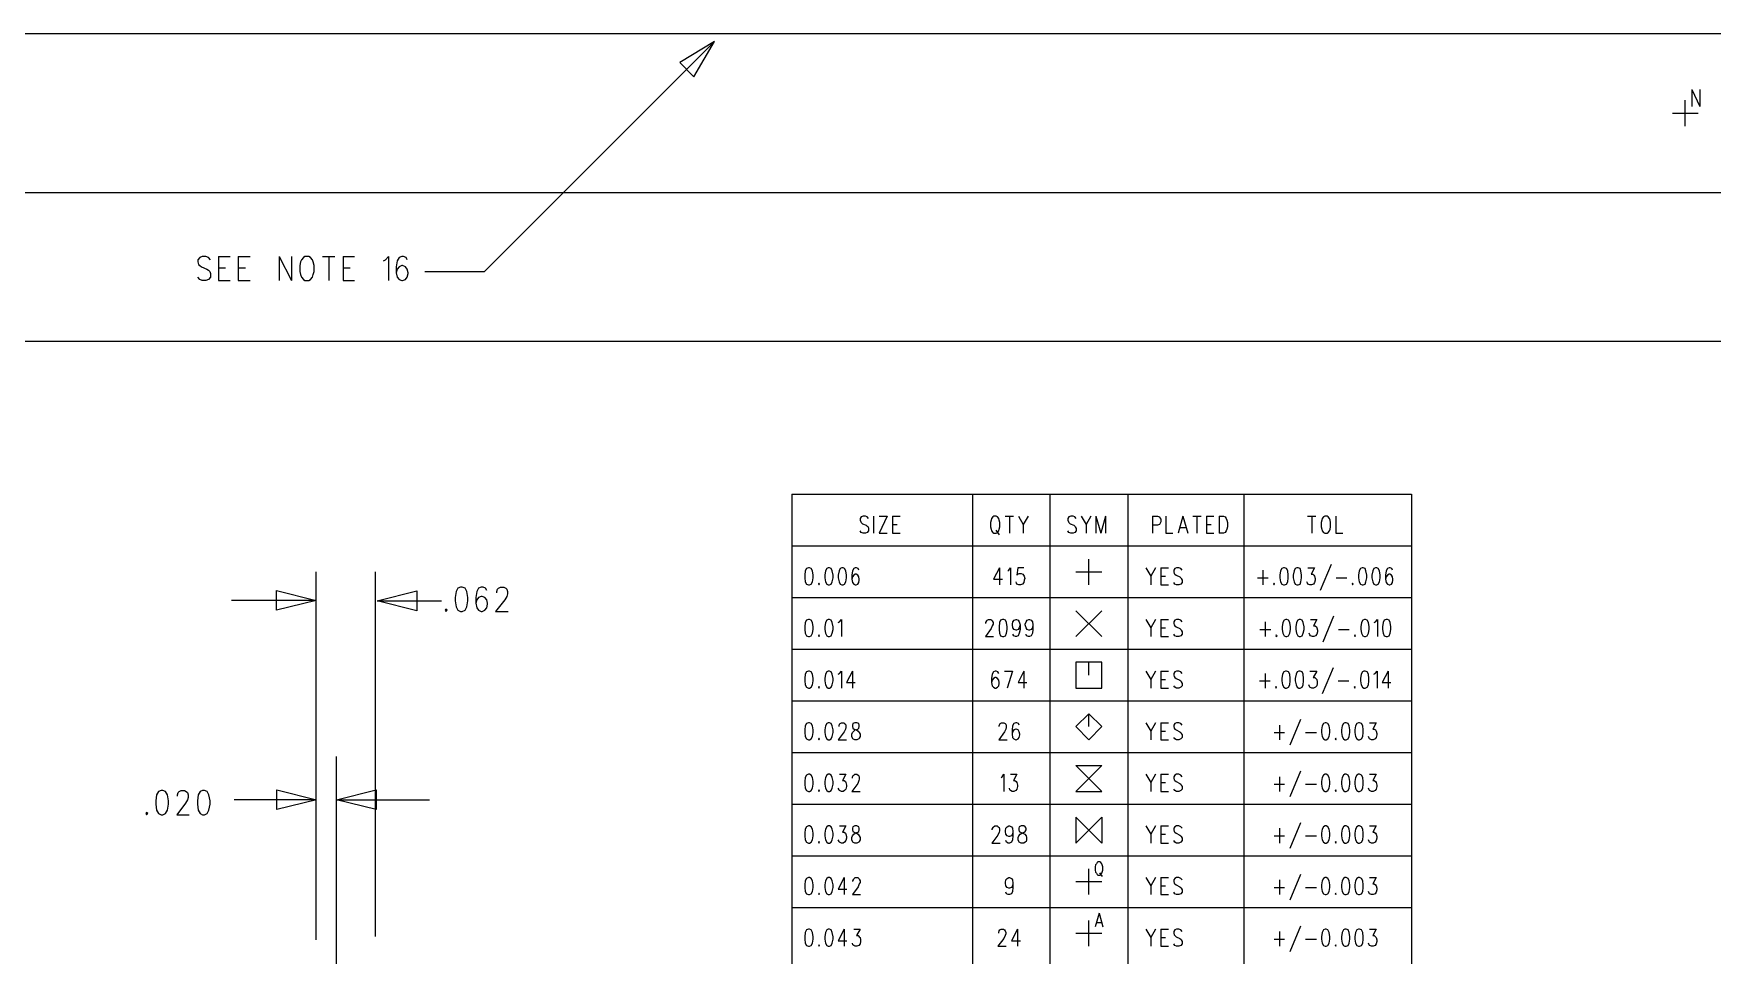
# Model space of a CAD drawing. Extents: x 11.9 to 28.1, y 10.8 to 21.2.
# Drawn here: x 19.087 to 23.315, y 12.72 to 15.041 of the extents above; entities that cross this region are included whole.
import ezdxf

# ---------------------------------------------------------------- set-up
doc = ezdxf.new("R2010")
doc.units = 0
doc.header["$MEASUREMENT"] = 0
doc.layers.add('LAYNR1', color=2, linetype='Continuous')

msp = doc.modelspace()

# ---------------------------------------------------------------- linework, layer by layer
at = {"layer": 'LAYNR1', "color": 7}
for points in [[(13.097, 15.041), (23.448, 15.041)], [(20.802, 15.021), (20.222, 14.441)], [(20.802, 15.021), (20.715, 14.968)], [(20.75, 14.932), (20.802, 15.021)], [(20.715, 14.968), (20.75, 14.932)], [(23.264, 14.9), (23.264, 14.857)], [(23.264, 14.9), (23.284, 14.857)], [(23.284, 14.9), (23.284, 14.857)], [(23.215, 14.841), (23.28, 14.841)], [(23.247, 14.808), (23.247, 14.873)], [(13.097, 14.641), (23.448, 14.641)], [(19.533, 14.471), (19.528, 14.477), (19.521, 14.48), (19.512, 14.48), (19.506, 14.477), (19.501, 14.471), (19.501, 14.466)], [(19.501, 14.466), (19.503, 14.46), (19.506, 14.457), (19.51, 14.454), (19.524, 14.448), (19.528, 14.445), (19.531, 14.442)], [(19.553, 14.48), (19.553, 14.419)], [(19.553, 14.48), (19.583, 14.48)], [(19.603, 14.48), (19.603, 14.419)], [(19.603, 14.48), (19.633, 14.48)], [(19.706, 14.48), (19.706, 14.419)], [(19.706, 14.48), (19.737, 14.419)], [(19.737, 14.48), (19.737, 14.419)], [(19.76, 14.466), (19.758, 14.457), (19.758, 14.442)], [(19.771, 14.48), (19.767, 14.477), (19.762, 14.471), (19.76, 14.466)], [(19.792, 14.466), (19.79, 14.471), (19.785, 14.477), (19.781, 14.48), (19.771, 14.48)], [(19.794, 14.442), (19.794, 14.457), (19.792, 14.466)], [(19.815, 14.48), (19.846, 14.48)], [(19.831, 14.48), (19.831, 14.419)], [(19.867, 14.48), (19.867, 14.419)], [(19.867, 14.48), (19.896, 14.48)], [(19.969, 14.469), (19.974, 14.471), (19.981, 14.48), (19.981, 14.419)], [(20.028, 14.471), (20.026, 14.477), (20.019, 14.48), (20.015, 14.48), (20.008, 14.477), (20.003, 14.469), (20.001, 14.454), (20.001, 14.439), (20.003, 14.428), (20.008, 14.422), (20.015, 14.419)], [(19.512, 14.419), (19.506, 14.422), (19.501, 14.428)], [(19.521, 14.419), (19.512, 14.419)], [(19.531, 14.442), (19.533, 14.437), (19.533, 14.428), (19.528, 14.422), (19.521, 14.419)], [(19.553, 14.451), (19.571, 14.451)], [(19.553, 14.419), (19.583, 14.419)], [(19.603, 14.451), (19.621, 14.451)], [(19.603, 14.419), (19.633, 14.419)], [(19.758, 14.442), (19.76, 14.434), (19.762, 14.428), (19.767, 14.422), (19.771, 14.419)], [(19.771, 14.419), (19.781, 14.419)], [(19.781, 14.419), (19.785, 14.422), (19.79, 14.428), (19.792, 14.434), (19.794, 14.442)], [(19.867, 14.451), (19.885, 14.451)], [(19.867, 14.419), (19.896, 14.419)], [(20.017, 14.419), (20.024, 14.422), (20.028, 14.428), (20.031, 14.437), (20.031, 14.439), (20.028, 14.448), (20.024, 14.454), (20.017, 14.457), (20.015, 14.457), (20.008, 14.454), (20.003, 14.448), (20.001, 14.439)], [(20.015, 14.419), (20.017, 14.419)], [(20.222, 14.441), (20.073, 14.441)], [(23.448, 14.266), (18.463, 14.266)], [(20.997, 13.881), (22.558, 13.881)], [(20.997, 13.881), (20.997, 10.891)], [(21.452, 13.881), (21.452, 10.891)], [(21.647, 13.881), (21.647, 10.891)], [(21.843, 13.881), (21.843, 10.891)], [(22.135, 13.881), (22.135, 10.891)], [(22.558, 13.881), (22.558, 10.891)], [(21.19, 13.82), (21.187, 13.824), (21.183, 13.826), (21.177, 13.826), (21.172, 13.824), (21.169, 13.82), (21.169, 13.816)], [(21.203, 13.826), (21.203, 13.783)], [(21.237, 13.826), (21.217, 13.783)], [(21.217, 13.826), (21.237, 13.826)], [(21.251, 13.826), (21.251, 13.783)], [(21.251, 13.826), (21.27, 13.826)], [(21.506, 13.826), (21.503, 13.824), (21.5, 13.82), (21.499, 13.816)], [(21.519, 13.816), (21.518, 13.82), (21.515, 13.824), (21.512, 13.826), (21.506, 13.826)], [(21.534, 13.826), (21.555, 13.826)], [(21.545, 13.826), (21.545, 13.783)], [(21.568, 13.826), (21.58, 13.805), (21.58, 13.783)], [(21.592, 13.826), (21.58, 13.805)], [(21.713, 13.82), (21.71, 13.824), (21.706, 13.826), (21.7, 13.826), (21.695, 13.824), (21.692, 13.82), (21.692, 13.816)], [(21.726, 13.826), (21.738, 13.805), (21.738, 13.783)], [(21.75, 13.826), (21.738, 13.805)], [(21.763, 13.826), (21.763, 13.783)], [(21.763, 13.826), (21.775, 13.783)], [(21.787, 13.826), (21.775, 13.783)], [(21.787, 13.826), (21.787, 13.783)], [(21.905, 13.826), (21.905, 13.783)], [(21.905, 13.826), (21.918, 13.826), (21.923, 13.824), (21.924, 13.822), (21.926, 13.818), (21.926, 13.812), (21.924, 13.807), (21.923, 13.805), (21.918, 13.803), (21.905, 13.803)], [(21.939, 13.826), (21.939, 13.783)], [(21.982, 13.826), (21.97, 13.783)], [(21.982, 13.826), (21.994, 13.783)], [(22.007, 13.826), (22.028, 13.826)], [(22.017, 13.826), (22.017, 13.783)], [(22.041, 13.826), (22.041, 13.783)], [(22.041, 13.826), (22.06, 13.826)], [(22.073, 13.826), (22.073, 13.783)], [(22.073, 13.826), (22.084, 13.826), (22.088, 13.824), (22.091, 13.82), (22.093, 13.816)], [(22.296, 13.826), (22.317, 13.826)], [(22.307, 13.826), (22.307, 13.783)], [(22.339, 13.826), (22.336, 13.824), (22.333, 13.82), (22.332, 13.816)], [(22.353, 13.816), (22.351, 13.82), (22.348, 13.824), (22.345, 13.826), (22.339, 13.826)], [(22.367, 13.826), (22.367, 13.783)], [(21.169, 13.816), (21.171, 13.812), (21.172, 13.81), (21.175, 13.807), (21.184, 13.803), (21.187, 13.801), (21.189, 13.799)], [(21.177, 13.783), (21.172, 13.785), (21.169, 13.789)], [(21.189, 13.799), (21.19, 13.795), (21.19, 13.789), (21.187, 13.785), (21.183, 13.783)], [(21.251, 13.805), (21.262, 13.805)], [(21.499, 13.816), (21.497, 13.81), (21.497, 13.799)], [(21.497, 13.799), (21.499, 13.793), (21.5, 13.789), (21.503, 13.785), (21.506, 13.783)], [(21.511, 13.791), (21.519, 13.779)], [(21.512, 13.783), (21.515, 13.785), (21.518, 13.789), (21.519, 13.793), (21.521, 13.799)], [(21.521, 13.799), (21.521, 13.81), (21.519, 13.816)], [(21.692, 13.816), (21.694, 13.812), (21.695, 13.81), (21.698, 13.807), (21.707, 13.803), (21.71, 13.801), (21.711, 13.799)], [(21.7, 13.783), (21.695, 13.785), (21.692, 13.789)], [(21.711, 13.799), (21.713, 13.795), (21.713, 13.789), (21.71, 13.785), (21.706, 13.783)], [(21.974, 13.797), (21.989, 13.797)], [(22.041, 13.805), (22.053, 13.805)], [(22.094, 13.799), (22.093, 13.793), (22.091, 13.789), (22.088, 13.785), (22.084, 13.783)], [(22.093, 13.816), (22.094, 13.81), (22.094, 13.799)], [(22.332, 13.816), (22.33, 13.81), (22.33, 13.799)], [(22.33, 13.799), (22.332, 13.793), (22.333, 13.789), (22.336, 13.785), (22.339, 13.783)], [(22.345, 13.783), (22.348, 13.785), (22.351, 13.789), (22.353, 13.793), (22.354, 13.799)], [(22.354, 13.799), (22.354, 13.81), (22.353, 13.816)], [(20.997, 13.751), (22.558, 13.751)], [(21.183, 13.783), (21.177, 13.783)], [(21.217, 13.783), (21.237, 13.783)], [(21.251, 13.783), (21.27, 13.783)], [(21.506, 13.783), (21.512, 13.783)], [(21.706, 13.783), (21.7, 13.783)], [(21.939, 13.783), (21.957, 13.783)], [(22.041, 13.783), (22.06, 13.783)], [(22.084, 13.783), (22.073, 13.783)], [(22.339, 13.783), (22.345, 13.783)], [(22.367, 13.783), (22.385, 13.783)], [(21.745, 13.653), (21.745, 13.718)], [(22.355, 13.704), (22.328, 13.639)], [(19.799, 12.759), (19.799, 13.686)], [(19.949, 12.768), (19.949, 13.686)], [(21.039, 13.696), (21.034, 13.694), (21.031, 13.688), (21.03, 13.677), (21.03, 13.671), (21.031, 13.661), (21.034, 13.655), (21.039, 13.653)], [(21.042, 13.653), (21.046, 13.655), (21.049, 13.661), (21.051, 13.671), (21.051, 13.677), (21.049, 13.688), (21.046, 13.694), (21.042, 13.696), (21.039, 13.696)], [(21.065, 13.657), (21.064, 13.655), (21.065, 13.653)], [(21.065, 13.653), (21.067, 13.655), (21.065, 13.657)], [(21.089, 13.696), (21.085, 13.694), (21.082, 13.688), (21.08, 13.677), (21.08, 13.671), (21.082, 13.661), (21.085, 13.655), (21.089, 13.653)], [(21.092, 13.653), (21.096, 13.655), (21.099, 13.661), (21.101, 13.671), (21.101, 13.677), (21.099, 13.688), (21.096, 13.694), (21.092, 13.696), (21.089, 13.696)], [(21.123, 13.696), (21.119, 13.694), (21.116, 13.688), (21.114, 13.677), (21.114, 13.671), (21.116, 13.661), (21.119, 13.655), (21.123, 13.653)], [(21.126, 13.653), (21.13, 13.655), (21.133, 13.661), (21.135, 13.671), (21.135, 13.677), (21.133, 13.688), (21.13, 13.694), (21.126, 13.696), (21.123, 13.696)], [(21.166, 13.69), (21.164, 13.694), (21.16, 13.696), (21.157, 13.696), (21.153, 13.694), (21.15, 13.688), (21.148, 13.677), (21.148, 13.667), (21.15, 13.659), (21.153, 13.655), (21.157, 13.653)], [(21.159, 13.653), (21.163, 13.655), (21.166, 13.659), (21.167, 13.665), (21.167, 13.667), (21.166, 13.673), (21.163, 13.677), (21.159, 13.68), (21.157, 13.68), (21.153, 13.677), (21.15, 13.673), (21.148, 13.667)], [(21.52, 13.696), (21.505, 13.667), (21.528, 13.667)], [(21.52, 13.696), (21.52, 13.653)], [(21.541, 13.688), (21.544, 13.69), (21.548, 13.696), (21.548, 13.653)], [(21.569, 13.653), (21.564, 13.655), (21.563, 13.657), (21.562, 13.661)], [(21.581, 13.696), (21.566, 13.696), (21.564, 13.677), (21.566, 13.68), (21.57, 13.682), (21.575, 13.682), (21.579, 13.68), (21.582, 13.675), (21.584, 13.669)], [(21.584, 13.669), (21.582, 13.665), (21.581, 13.659), (21.578, 13.655), (21.573, 13.653)], [(21.712, 13.686), (21.778, 13.686)], [(21.889, 13.696), (21.901, 13.675), (21.901, 13.653)], [(21.913, 13.696), (21.901, 13.675)], [(21.926, 13.696), (21.926, 13.653)], [(21.926, 13.696), (21.946, 13.696)], [(21.926, 13.675), (21.938, 13.675)], [(21.962, 13.694), (21.959, 13.69), (21.959, 13.686)], [(21.959, 13.686), (21.96, 13.682), (21.962, 13.68)], [(21.962, 13.655), (21.959, 13.659)], [(21.98, 13.69), (21.977, 13.694), (21.972, 13.696), (21.966, 13.696), (21.962, 13.694)], [(21.962, 13.68), (21.965, 13.677), (21.974, 13.673), (21.977, 13.671), (21.978, 13.669)], [(21.978, 13.669), (21.98, 13.665), (21.98, 13.659), (21.977, 13.655), (21.972, 13.653)], [(22.17, 13.671), (22.197, 13.671)], [(22.183, 13.69), (22.183, 13.653)], [(22.212, 13.657), (22.21, 13.655), (22.212, 13.653)], [(22.212, 13.653), (22.213, 13.655), (22.212, 13.657)], [(22.235, 13.696), (22.231, 13.694), (22.228, 13.688), (22.226, 13.677), (22.226, 13.671), (22.228, 13.661), (22.231, 13.655), (22.235, 13.653)], [(22.238, 13.696), (22.235, 13.696)], [(22.238, 13.653), (22.243, 13.655), (22.246, 13.661), (22.247, 13.671), (22.247, 13.677), (22.246, 13.688), (22.243, 13.694), (22.238, 13.696)], [(22.269, 13.696), (22.265, 13.694), (22.262, 13.688), (22.26, 13.677), (22.26, 13.671), (22.262, 13.661), (22.265, 13.655), (22.269, 13.653)], [(22.272, 13.653), (22.277, 13.655), (22.279, 13.661), (22.281, 13.671), (22.281, 13.677), (22.279, 13.688), (22.277, 13.694), (22.272, 13.696), (22.269, 13.696)], [(22.302, 13.653), (22.297, 13.655), (22.296, 13.657), (22.294, 13.661)], [(22.297, 13.696), (22.313, 13.696), (22.305, 13.68), (22.309, 13.68), (22.312, 13.677), (22.313, 13.675), (22.315, 13.669)], [(22.315, 13.669), (22.315, 13.665), (22.313, 13.659), (22.311, 13.655), (22.306, 13.653)], [(22.368, 13.671), (22.395, 13.671)], [(22.409, 13.657), (22.408, 13.655), (22.409, 13.653)], [(22.409, 13.653), (22.411, 13.655), (22.409, 13.657)], [(22.433, 13.696), (22.429, 13.694), (22.426, 13.688), (22.424, 13.677), (22.424, 13.671), (22.426, 13.661), (22.429, 13.655), (22.433, 13.653)], [(22.436, 13.653), (22.441, 13.655), (22.443, 13.661), (22.445, 13.671), (22.445, 13.677), (22.443, 13.688), (22.441, 13.694), (22.436, 13.696), (22.433, 13.696)], [(22.467, 13.696), (22.463, 13.694), (22.46, 13.688), (22.458, 13.677), (22.458, 13.671), (22.46, 13.661), (22.463, 13.655), (22.467, 13.653)], [(22.47, 13.653), (22.474, 13.655), (22.477, 13.661), (22.479, 13.671), (22.479, 13.677), (22.477, 13.688), (22.474, 13.694), (22.47, 13.696), (22.467, 13.696)], [(22.51, 13.69), (22.508, 13.694), (22.504, 13.696), (22.501, 13.696), (22.497, 13.694), (22.494, 13.688), (22.492, 13.677), (22.492, 13.667), (22.494, 13.659), (22.497, 13.655), (22.501, 13.653)], [(22.503, 13.653), (22.507, 13.655), (22.51, 13.659), (22.511, 13.665), (22.511, 13.667), (22.51, 13.673), (22.507, 13.677), (22.503, 13.68), (22.501, 13.68), (22.497, 13.677), (22.494, 13.673), (22.492, 13.667)], [(19.699, 13.589), (19.699, 13.639)], [(19.699, 13.639), (19.799, 13.614)], [(19.953, 13.613), (20.053, 13.638)], [(20.053, 13.638), (20.053, 13.588)], [(20.163, 13.647), (20.156, 13.645), (20.152, 13.636), (20.149, 13.621), (20.149, 13.613), (20.152, 13.598), (20.156, 13.589), (20.163, 13.586)], [(20.167, 13.586), (20.174, 13.589), (20.179, 13.598), (20.181, 13.613), (20.181, 13.621), (20.179, 13.636), (20.174, 13.645), (20.167, 13.647), (20.163, 13.647)], [(20.229, 13.639), (20.226, 13.645), (20.22, 13.647), (20.215, 13.647), (20.208, 13.645), (20.204, 13.636), (20.201, 13.621), (20.201, 13.607), (20.204, 13.595), (20.208, 13.589), (20.215, 13.586)], [(20.217, 13.586), (20.224, 13.589), (20.229, 13.595), (20.231, 13.604), (20.231, 13.607), (20.229, 13.615), (20.224, 13.621), (20.217, 13.624), (20.215, 13.624), (20.208, 13.621), (20.204, 13.615), (20.201, 13.607)], [(20.254, 13.633), (20.254, 13.636), (20.256, 13.642), (20.258, 13.645), (20.263, 13.647), (20.272, 13.647), (20.277, 13.645), (20.279, 13.642), (20.281, 13.636), (20.281, 13.63), (20.279, 13.624), (20.274, 13.615), (20.251, 13.586)], [(20.997, 13.621), (22.558, 13.621)], [(21.039, 13.653), (21.042, 13.653)], [(21.089, 13.653), (21.092, 13.653)], [(21.123, 13.653), (21.126, 13.653)], [(21.157, 13.653), (21.159, 13.653)], [(21.573, 13.653), (21.569, 13.653)], [(21.926, 13.653), (21.946, 13.653)], [(21.966, 13.653), (21.962, 13.655)], [(21.972, 13.653), (21.966, 13.653)], [(22.235, 13.653), (22.238, 13.653)], [(22.269, 13.653), (22.272, 13.653)], [(22.306, 13.653), (22.302, 13.653)], [(22.433, 13.653), (22.436, 13.653)], [(22.467, 13.653), (22.47, 13.653)], [(22.501, 13.653), (22.503, 13.653)], [(19.799, 13.614), (19.586, 13.614)], [(19.799, 13.614), (19.699, 13.589)], [(20.053, 13.588), (19.953, 13.613)], [(19.953, 13.613), (20.115, 13.613)], [(20.126, 13.592), (20.124, 13.589), (20.126, 13.586)], [(20.126, 13.586), (20.129, 13.589), (20.126, 13.592)], [(20.163, 13.586), (20.167, 13.586)], [(20.215, 13.586), (20.217, 13.586)], [(20.251, 13.586), (20.283, 13.586)], [(21.712, 13.523), (21.778, 13.588)], [(21.712, 13.588), (21.778, 13.523)], [(22.361, 13.574), (22.334, 13.509)], [(21.039, 13.566), (21.034, 13.564), (21.031, 13.558), (21.03, 13.547), (21.03, 13.541), (21.031, 13.531), (21.034, 13.525), (21.039, 13.523)], [(21.042, 13.523), (21.046, 13.525), (21.049, 13.531), (21.051, 13.541), (21.051, 13.547), (21.049, 13.558), (21.046, 13.564), (21.042, 13.566), (21.039, 13.566)], [(21.089, 13.566), (21.085, 13.564), (21.082, 13.558), (21.08, 13.547), (21.08, 13.541), (21.082, 13.531), (21.085, 13.525), (21.089, 13.523)], [(21.092, 13.523), (21.096, 13.525), (21.099, 13.531), (21.101, 13.541), (21.101, 13.547), (21.099, 13.558), (21.096, 13.564), (21.092, 13.566), (21.089, 13.566)], [(21.114, 13.558), (21.117, 13.56), (21.122, 13.566), (21.122, 13.523)], [(21.486, 13.556), (21.486, 13.558), (21.488, 13.562), (21.489, 13.564), (21.492, 13.566), (21.498, 13.566), (21.501, 13.564), (21.502, 13.562), (21.504, 13.558), (21.504, 13.554), (21.502, 13.55), (21.499, 13.543), (21.485, 13.523)], [(21.523, 13.564), (21.52, 13.558), (21.519, 13.547), (21.519, 13.541), (21.52, 13.531), (21.523, 13.525)], [(21.528, 13.566), (21.523, 13.564)], [(21.539, 13.547), (21.538, 13.558), (21.535, 13.564), (21.531, 13.566), (21.528, 13.566)], [(21.531, 13.523), (21.535, 13.525), (21.538, 13.531), (21.539, 13.541)], [(21.539, 13.541), (21.539, 13.547)], [(21.562, 13.539), (21.557, 13.541), (21.554, 13.545), (21.553, 13.552), (21.553, 13.554), (21.554, 13.56), (21.557, 13.564), (21.562, 13.566), (21.563, 13.566), (21.567, 13.564), (21.57, 13.56), (21.572, 13.552)], [(21.563, 13.539), (21.562, 13.539)], [(21.572, 13.552), (21.57, 13.545), (21.567, 13.541), (21.563, 13.539)], [(21.572, 13.541), (21.57, 13.531), (21.567, 13.525), (21.563, 13.523)], [(21.572, 13.552), (21.572, 13.541)], [(21.594, 13.539), (21.59, 13.541), (21.587, 13.545), (21.585, 13.552), (21.585, 13.554), (21.587, 13.56), (21.59, 13.564), (21.594, 13.566), (21.596, 13.566), (21.6, 13.564), (21.603, 13.56), (21.604, 13.552)], [(21.596, 13.539), (21.594, 13.539)], [(21.604, 13.552), (21.603, 13.545), (21.6, 13.541), (21.596, 13.539)], [(21.604, 13.541), (21.603, 13.531), (21.6, 13.525), (21.596, 13.523)], [(21.604, 13.552), (21.604, 13.541)], [(21.889, 13.566), (21.901, 13.545), (21.901, 13.523)], [(21.913, 13.566), (21.901, 13.545)], [(21.926, 13.566), (21.926, 13.523)], [(21.926, 13.566), (21.946, 13.566)], [(21.926, 13.545), (21.938, 13.545)], [(21.962, 13.564), (21.959, 13.56), (21.959, 13.556)], [(21.959, 13.556), (21.96, 13.552), (21.962, 13.55)], [(21.98, 13.56), (21.977, 13.564), (21.972, 13.566), (21.966, 13.566), (21.962, 13.564)], [(21.962, 13.55), (21.965, 13.547), (21.974, 13.543), (21.977, 13.541), (21.978, 13.539)], [(21.978, 13.539), (21.98, 13.535), (21.98, 13.529), (21.977, 13.525), (21.972, 13.523)], [(22.176, 13.541), (22.203, 13.541)], [(22.189, 13.56), (22.189, 13.523)], [(22.241, 13.566), (22.237, 13.564), (22.234, 13.558), (22.232, 13.547), (22.232, 13.541), (22.234, 13.531), (22.237, 13.525), (22.241, 13.523)], [(22.244, 13.523), (22.248, 13.525), (22.251, 13.531), (22.253, 13.541), (22.253, 13.547), (22.251, 13.558), (22.248, 13.564), (22.244, 13.566), (22.241, 13.566)], [(22.271, 13.564), (22.268, 13.558), (22.266, 13.547), (22.266, 13.541), (22.268, 13.531), (22.271, 13.525)], [(22.275, 13.566), (22.271, 13.564)], [(22.287, 13.547), (22.285, 13.558), (22.282, 13.564), (22.278, 13.566), (22.275, 13.566)], [(22.278, 13.523), (22.282, 13.525), (22.285, 13.531), (22.287, 13.541)], [(22.287, 13.541), (22.287, 13.547)], [(22.303, 13.525), (22.302, 13.527), (22.3, 13.531)], [(22.303, 13.566), (22.319, 13.566)], [(22.319, 13.566), (22.311, 13.55), (22.315, 13.55), (22.318, 13.547), (22.319, 13.545)], [(22.319, 13.545), (22.321, 13.539)], [(22.321, 13.539), (22.321, 13.535), (22.319, 13.529)], [(22.374, 13.541), (22.401, 13.541)], [(22.439, 13.566), (22.435, 13.564), (22.432, 13.558), (22.43, 13.547), (22.43, 13.541), (22.432, 13.531), (22.435, 13.525), (22.439, 13.523)], [(22.449, 13.558), (22.446, 13.564), (22.442, 13.566), (22.439, 13.566)], [(22.442, 13.523), (22.446, 13.525), (22.449, 13.531)], [(22.449, 13.531), (22.451, 13.541), (22.451, 13.547), (22.449, 13.558)], [(22.464, 13.558), (22.467, 13.56), (22.472, 13.566), (22.472, 13.523)], [(22.494, 13.566), (22.489, 13.564), (22.486, 13.558), (22.485, 13.547), (22.485, 13.541), (22.486, 13.531), (22.489, 13.525), (22.494, 13.523)], [(22.497, 13.523), (22.501, 13.525), (22.504, 13.531), (22.506, 13.541), (22.506, 13.547), (22.504, 13.558), (22.501, 13.564), (22.497, 13.566), (22.494, 13.566)], [(20.997, 13.491), (22.558, 13.491)], [(21.039, 13.523), (21.042, 13.523)], [(21.065, 13.527), (21.064, 13.525), (21.065, 13.523)], [(21.065, 13.523), (21.067, 13.525), (21.065, 13.527)], [(21.089, 13.523), (21.092, 13.523)], [(21.485, 13.523), (21.505, 13.523)], [(21.523, 13.525), (21.528, 13.523)], [(21.528, 13.523), (21.531, 13.523)], [(21.556, 13.525), (21.554, 13.529)], [(21.56, 13.523), (21.556, 13.525)], [(21.563, 13.523), (21.56, 13.523)], [(21.588, 13.525), (21.587, 13.529)], [(21.593, 13.523), (21.588, 13.525)], [(21.596, 13.523), (21.593, 13.523)], [(21.926, 13.523), (21.946, 13.523)], [(21.962, 13.525), (21.959, 13.529)], [(21.966, 13.523), (21.962, 13.525)], [(21.972, 13.523), (21.966, 13.523)], [(22.217, 13.527), (22.216, 13.525), (22.217, 13.523)], [(22.217, 13.523), (22.219, 13.525), (22.217, 13.527)], [(22.241, 13.523), (22.244, 13.523)], [(22.271, 13.525), (22.275, 13.523)], [(22.275, 13.523), (22.278, 13.523)], [(22.308, 13.523), (22.303, 13.525)], [(22.312, 13.523), (22.308, 13.523)], [(22.319, 13.529), (22.316, 13.525), (22.312, 13.523)], [(22.415, 13.527), (22.414, 13.525), (22.415, 13.523)], [(22.417, 13.525), (22.415, 13.527)], [(22.415, 13.523), (22.417, 13.525)], [(22.439, 13.523), (22.442, 13.523)], [(22.494, 13.523), (22.497, 13.523)], [(21.778, 13.458), (21.712, 13.458)], [(21.712, 13.458), (21.712, 13.393)], [(21.745, 13.426), (21.745, 13.458)], [(21.778, 13.393), (21.778, 13.458)], [(21.039, 13.436), (21.034, 13.434), (21.031, 13.428), (21.03, 13.417), (21.03, 13.411), (21.031, 13.401), (21.034, 13.395), (21.039, 13.393)], [(21.042, 13.393), (21.046, 13.395), (21.049, 13.401), (21.051, 13.411), (21.051, 13.417), (21.049, 13.428), (21.046, 13.434), (21.042, 13.436), (21.039, 13.436)], [(21.089, 13.436), (21.085, 13.434), (21.082, 13.428), (21.08, 13.417), (21.08, 13.411), (21.082, 13.401), (21.085, 13.395), (21.089, 13.393)], [(21.092, 13.393), (21.096, 13.395), (21.099, 13.401), (21.101, 13.411), (21.101, 13.417), (21.099, 13.428), (21.096, 13.434), (21.092, 13.436), (21.089, 13.436)], [(21.114, 13.428), (21.117, 13.43), (21.122, 13.436), (21.122, 13.393)], [(21.15, 13.436), (21.135, 13.407), (21.157, 13.407)], [(21.15, 13.436), (21.15, 13.393)], [(21.518, 13.43), (21.516, 13.434), (21.512, 13.436), (21.509, 13.436), (21.505, 13.434), (21.502, 13.428), (21.5, 13.417), (21.5, 13.407), (21.502, 13.399), (21.505, 13.395), (21.509, 13.393)], [(21.511, 13.393), (21.515, 13.395), (21.518, 13.399), (21.519, 13.405), (21.519, 13.407), (21.518, 13.413), (21.515, 13.417), (21.511, 13.42), (21.509, 13.42), (21.505, 13.417), (21.502, 13.413), (21.5, 13.407)], [(21.533, 13.436), (21.553, 13.436)], [(21.553, 13.436), (21.539, 13.393)], [(21.581, 13.436), (21.567, 13.407), (21.589, 13.407)], [(21.581, 13.436), (21.581, 13.393)], [(21.889, 13.436), (21.901, 13.415), (21.901, 13.393)], [(21.913, 13.436), (21.901, 13.415)], [(21.926, 13.436), (21.926, 13.393)], [(21.926, 13.436), (21.946, 13.436)], [(21.926, 13.415), (21.938, 13.415)], [(21.962, 13.434), (21.959, 13.43), (21.959, 13.426)], [(21.959, 13.426), (21.96, 13.422), (21.962, 13.42)], [(21.98, 13.43), (21.977, 13.434), (21.972, 13.436), (21.966, 13.436), (21.962, 13.434)], [(21.962, 13.42), (21.965, 13.417), (21.974, 13.413), (21.977, 13.411), (21.978, 13.409)], [(21.978, 13.409), (21.98, 13.405), (21.98, 13.399), (21.977, 13.395), (21.972, 13.393)], [(22.175, 13.411), (22.202, 13.411)], [(22.189, 13.43), (22.189, 13.393)], [(22.24, 13.436), (22.236, 13.434), (22.233, 13.428), (22.231, 13.417), (22.231, 13.411), (22.233, 13.401), (22.236, 13.395), (22.24, 13.393)], [(22.243, 13.393), (22.248, 13.395), (22.251, 13.401), (22.252, 13.411), (22.252, 13.417), (22.251, 13.428), (22.248, 13.434), (22.243, 13.436), (22.24, 13.436)], [(22.274, 13.436), (22.27, 13.434), (22.267, 13.428), (22.265, 13.417), (22.265, 13.411), (22.267, 13.401), (22.27, 13.395), (22.274, 13.393)], [(22.277, 13.393), (22.282, 13.395), (22.285, 13.401), (22.286, 13.411), (22.286, 13.417), (22.285, 13.428), (22.282, 13.434), (22.277, 13.436), (22.274, 13.436)], [(22.302, 13.436), (22.319, 13.436), (22.31, 13.42), (22.314, 13.42), (22.317, 13.417), (22.319, 13.415), (22.32, 13.409)], [(22.32, 13.409), (22.32, 13.405), (22.319, 13.399), (22.316, 13.395), (22.311, 13.393)], [(22.36, 13.444), (22.333, 13.379)], [(22.373, 13.411), (22.4, 13.411)], [(22.438, 13.436), (22.434, 13.434), (22.431, 13.428), (22.429, 13.417), (22.429, 13.411), (22.431, 13.401), (22.434, 13.395), (22.438, 13.393)], [(22.441, 13.393), (22.446, 13.395), (22.449, 13.401), (22.45, 13.411), (22.45, 13.417), (22.449, 13.428), (22.446, 13.434), (22.441, 13.436), (22.438, 13.436)], [(22.463, 13.428), (22.466, 13.43), (22.471, 13.436), (22.471, 13.393)], [(22.499, 13.436), (22.484, 13.407), (22.506, 13.407)], [(22.499, 13.436), (22.499, 13.393)], [(20.997, 13.361), (22.558, 13.361)], [(21.039, 13.393), (21.042, 13.393)], [(21.065, 13.397), (21.064, 13.395), (21.065, 13.393)], [(21.065, 13.393), (21.067, 13.395), (21.065, 13.397)], [(21.089, 13.393), (21.092, 13.393)], [(21.509, 13.393), (21.511, 13.393)], [(21.712, 13.393), (21.778, 13.393)], [(21.926, 13.393), (21.946, 13.393)], [(21.962, 13.395), (21.959, 13.399)], [(21.966, 13.393), (21.962, 13.395)], [(21.972, 13.393), (21.966, 13.393)], [(22.217, 13.397), (22.215, 13.395), (22.217, 13.393)], [(22.217, 13.393), (22.218, 13.395), (22.217, 13.397)], [(22.24, 13.393), (22.243, 13.393)], [(22.274, 13.393), (22.277, 13.393)], [(22.307, 13.393), (22.302, 13.395), (22.301, 13.397), (22.299, 13.401)], [(22.311, 13.393), (22.307, 13.393)], [(22.415, 13.397), (22.413, 13.395), (22.415, 13.393)], [(22.415, 13.393), (22.416, 13.395), (22.415, 13.397)], [(22.438, 13.393), (22.441, 13.393)], [(21.745, 13.328), (21.712, 13.296)], [(21.778, 13.296), (21.745, 13.328)], [(21.745, 13.296), (21.745, 13.328)], [(21.039, 13.306), (21.034, 13.304), (21.031, 13.298), (21.03, 13.288), (21.03, 13.281), (21.031, 13.271), (21.034, 13.265), (21.039, 13.263)], [(21.042, 13.263), (21.046, 13.265), (21.049, 13.271), (21.051, 13.281), (21.051, 13.288), (21.049, 13.298), (21.046, 13.304), (21.042, 13.306), (21.039, 13.306)], [(21.089, 13.306), (21.085, 13.304), (21.082, 13.298), (21.08, 13.288), (21.08, 13.281), (21.082, 13.271), (21.085, 13.265), (21.089, 13.263)], [(21.092, 13.263), (21.096, 13.265), (21.099, 13.271), (21.101, 13.281), (21.101, 13.288), (21.099, 13.298), (21.096, 13.304), (21.092, 13.306), (21.089, 13.306)], [(21.116, 13.296), (21.116, 13.298), (21.117, 13.302), (21.119, 13.304), (21.122, 13.306), (21.128, 13.306), (21.13, 13.304), (21.132, 13.302), (21.133, 13.298), (21.133, 13.294), (21.132, 13.29), (21.129, 13.283), (21.114, 13.263)], [(21.156, 13.263), (21.151, 13.265), (21.15, 13.267), (21.148, 13.271), (21.148, 13.277), (21.15, 13.281), (21.153, 13.285), (21.157, 13.288), (21.163, 13.29), (21.166, 13.292), (21.167, 13.296)], [(21.156, 13.306), (21.151, 13.304), (21.15, 13.3), (21.15, 13.296)], [(21.15, 13.296), (21.151, 13.292), (21.154, 13.29), (21.16, 13.288), (21.164, 13.285), (21.167, 13.281), (21.169, 13.277), (21.169, 13.271), (21.167, 13.267), (21.166, 13.265), (21.161, 13.263)], [(21.167, 13.296), (21.167, 13.3), (21.166, 13.304), (21.161, 13.306), (21.156, 13.306)], [(21.519, 13.296), (21.519, 13.298), (21.521, 13.302), (21.522, 13.304), (21.525, 13.306), (21.531, 13.306), (21.534, 13.304), (21.536, 13.302), (21.537, 13.298), (21.537, 13.294), (21.536, 13.29), (21.533, 13.283), (21.518, 13.263)], [(21.57, 13.3), (21.568, 13.304), (21.564, 13.306), (21.561, 13.306), (21.556, 13.304), (21.553, 13.298), (21.552, 13.288), (21.552, 13.277), (21.553, 13.269), (21.556, 13.265), (21.561, 13.263)], [(21.562, 13.263), (21.567, 13.265), (21.57, 13.269), (21.571, 13.275), (21.571, 13.277), (21.57, 13.283), (21.567, 13.288), (21.562, 13.29), (21.561, 13.29), (21.556, 13.288), (21.553, 13.283), (21.552, 13.277)], [(21.712, 13.296), (21.745, 13.263)], [(21.745, 13.263), (21.778, 13.296)], [(21.889, 13.306), (21.901, 13.285), (21.901, 13.263)], [(21.913, 13.306), (21.901, 13.285)], [(21.926, 13.306), (21.926, 13.263)], [(21.926, 13.306), (21.946, 13.306)], [(21.926, 13.285), (21.938, 13.285)], [(21.962, 13.304), (21.959, 13.3), (21.959, 13.296)], [(21.959, 13.296), (21.96, 13.292), (21.962, 13.29)], [(21.98, 13.3), (21.977, 13.304), (21.972, 13.306), (21.966, 13.306), (21.962, 13.304)], [(21.962, 13.29), (21.965, 13.288), (21.974, 13.283), (21.977, 13.281), (21.978, 13.279)], [(21.978, 13.279), (21.98, 13.275), (21.98, 13.269), (21.977, 13.265), (21.972, 13.263)], [(22.212, 13.281), (22.238, 13.281)], [(22.225, 13.3), (22.225, 13.263)], [(22.278, 13.314), (22.251, 13.249)], [(22.291, 13.281), (22.318, 13.281)], [(22.336, 13.304), (22.333, 13.298), (22.331, 13.288), (22.331, 13.281), (22.333, 13.271), (22.336, 13.265)], [(22.34, 13.306), (22.336, 13.304)], [(22.352, 13.288), (22.35, 13.298), (22.347, 13.304), (22.343, 13.306), (22.34, 13.306)], [(22.343, 13.263), (22.347, 13.265), (22.35, 13.271), (22.352, 13.281)], [(22.352, 13.281), (22.352, 13.288)], [(22.39, 13.306), (22.386, 13.304), (22.383, 13.298), (22.381, 13.288), (22.381, 13.281), (22.383, 13.271), (22.386, 13.265), (22.39, 13.263)], [(22.401, 13.298), (22.398, 13.304), (22.393, 13.306), (22.39, 13.306)], [(22.401, 13.271), (22.402, 13.281), (22.402, 13.288), (22.401, 13.298)], [(22.417, 13.298), (22.415, 13.288), (22.415, 13.281), (22.417, 13.271)], [(22.424, 13.306), (22.42, 13.304), (22.417, 13.298)], [(22.427, 13.263), (22.432, 13.265), (22.435, 13.271), (22.436, 13.281), (22.436, 13.288), (22.435, 13.298), (22.432, 13.304), (22.427, 13.306), (22.424, 13.306)], [(22.452, 13.306), (22.469, 13.306), (22.46, 13.29), (22.464, 13.29), (22.467, 13.288), (22.469, 13.285), (22.47, 13.279)], [(22.47, 13.279), (22.47, 13.275), (22.469, 13.269), (22.466, 13.265)], [(21.039, 13.263), (21.042, 13.263)], [(21.065, 13.267), (21.064, 13.265), (21.065, 13.263)], [(21.065, 13.263), (21.067, 13.265), (21.065, 13.267)], [(21.089, 13.263), (21.092, 13.263)], [(21.114, 13.263), (21.135, 13.263)], [(21.161, 13.263), (21.156, 13.263)], [(21.518, 13.263), (21.539, 13.263)], [(21.561, 13.263), (21.562, 13.263)], [(21.926, 13.263), (21.946, 13.263)], [(21.962, 13.265), (21.959, 13.269)], [(21.966, 13.263), (21.962, 13.265)], [(21.972, 13.263), (21.966, 13.263)], [(22.336, 13.265), (22.34, 13.263)], [(22.34, 13.263), (22.343, 13.263)], [(22.367, 13.267), (22.365, 13.265), (22.367, 13.263)], [(22.368, 13.265), (22.367, 13.267)], [(22.367, 13.263), (22.368, 13.265)], [(22.39, 13.263), (22.393, 13.263)], [(22.393, 13.263), (22.398, 13.265), (22.401, 13.271)], [(22.417, 13.271), (22.42, 13.265), (22.424, 13.263)], [(22.424, 13.263), (22.427, 13.263)], [(22.457, 13.263), (22.452, 13.265), (22.451, 13.267), (22.449, 13.271)], [(22.461, 13.263), (22.457, 13.263)], [(22.466, 13.265), (22.461, 13.263)], [(19.85, 11.873), (19.85, 13.221)], [(20.997, 13.231), (22.558, 13.231)], [(21.778, 13.133), (21.712, 13.198)], [(21.712, 13.198), (21.778, 13.198)], [(21.778, 13.198), (21.712, 13.133)], [(21.039, 13.176), (21.034, 13.174), (21.031, 13.168), (21.03, 13.158), (21.03, 13.151), (21.031, 13.141), (21.034, 13.135), (21.039, 13.133)], [(21.042, 13.133), (21.046, 13.135), (21.049, 13.141), (21.051, 13.151), (21.051, 13.158), (21.049, 13.168), (21.046, 13.174), (21.042, 13.176), (21.039, 13.176)], [(21.089, 13.176), (21.085, 13.174), (21.082, 13.168), (21.08, 13.158), (21.08, 13.151), (21.082, 13.141), (21.085, 13.135), (21.089, 13.133)], [(21.092, 13.133), (21.096, 13.135), (21.099, 13.141), (21.101, 13.151), (21.101, 13.158), (21.099, 13.168), (21.096, 13.174), (21.092, 13.176), (21.089, 13.176)], [(21.117, 13.176), (21.133, 13.176), (21.125, 13.16), (21.129, 13.16), (21.132, 13.158), (21.133, 13.155), (21.135, 13.149)], [(21.15, 13.166), (21.15, 13.168), (21.151, 13.172), (21.153, 13.174), (21.156, 13.176), (21.161, 13.176), (21.164, 13.174), (21.166, 13.172), (21.167, 13.168), (21.167, 13.164), (21.166, 13.16), (21.163, 13.153), (21.148, 13.133)], [(21.524, 13.168), (21.527, 13.17), (21.531, 13.176), (21.531, 13.133)], [(21.548, 13.176), (21.564, 13.176), (21.555, 13.16), (21.559, 13.16), (21.562, 13.158), (21.564, 13.155), (21.565, 13.149)], [(21.889, 13.176), (21.901, 13.155), (21.901, 13.133)], [(21.913, 13.176), (21.901, 13.155)], [(21.926, 13.176), (21.926, 13.133)], [(21.926, 13.176), (21.946, 13.176)], [(21.926, 13.155), (21.938, 13.155)], [(21.962, 13.174), (21.959, 13.17), (21.959, 13.166)], [(21.959, 13.166), (21.96, 13.162), (21.962, 13.16)], [(21.98, 13.17), (21.977, 13.174), (21.972, 13.176), (21.966, 13.176), (21.962, 13.174)], [(21.962, 13.16), (21.965, 13.158), (21.974, 13.153), (21.977, 13.151), (21.978, 13.149)], [(22.212, 13.151), (22.238, 13.151)], [(22.225, 13.17), (22.225, 13.133)], [(22.278, 13.184), (22.251, 13.119)], [(22.291, 13.151), (22.318, 13.151)], [(22.336, 13.174), (22.333, 13.168), (22.331, 13.158), (22.331, 13.151), (22.333, 13.141), (22.336, 13.135)], [(22.34, 13.176), (22.336, 13.174)], [(22.352, 13.158), (22.35, 13.168), (22.347, 13.174), (22.343, 13.176), (22.34, 13.176)], [(22.343, 13.133), (22.347, 13.135), (22.35, 13.141), (22.352, 13.151)], [(22.352, 13.151), (22.352, 13.158)], [(22.39, 13.176), (22.386, 13.174), (22.383, 13.168), (22.381, 13.158), (22.381, 13.151), (22.383, 13.141), (22.386, 13.135), (22.39, 13.133)], [(22.401, 13.168), (22.398, 13.174), (22.393, 13.176), (22.39, 13.176)], [(22.401, 13.141), (22.402, 13.151), (22.402, 13.158), (22.401, 13.168)], [(22.417, 13.168), (22.415, 13.158), (22.415, 13.151), (22.417, 13.141)], [(22.424, 13.176), (22.42, 13.174), (22.417, 13.168)], [(22.427, 13.133), (22.432, 13.135), (22.435, 13.141), (22.436, 13.151), (22.436, 13.158), (22.435, 13.168), (22.432, 13.174), (22.427, 13.176), (22.424, 13.176)], [(22.452, 13.176), (22.469, 13.176), (22.46, 13.16), (22.464, 13.16), (22.467, 13.158), (22.469, 13.155), (22.47, 13.149)], [(19.409, 13.135), (19.402, 13.133), (19.397, 13.124), (19.395, 13.109), (19.395, 13.101), (19.397, 13.086), (19.402, 13.077), (19.409, 13.074)], [(19.413, 13.074), (19.42, 13.077), (19.425, 13.086), (19.427, 13.101), (19.427, 13.109), (19.425, 13.124), (19.42, 13.133), (19.413, 13.135), (19.409, 13.135)], [(19.45, 13.121), (19.45, 13.124), (19.452, 13.13), (19.454, 13.133), (19.459, 13.135), (19.468, 13.135), (19.472, 13.133), (19.475, 13.13), (19.477, 13.124), (19.477, 13.118), (19.475, 13.112), (19.47, 13.103), (19.448, 13.074)], [(19.513, 13.135), (19.507, 13.133), (19.502, 13.124), (19.5, 13.109), (19.5, 13.101), (19.502, 13.086), (19.507, 13.077), (19.513, 13.074)], [(19.518, 13.074), (19.525, 13.077), (19.529, 13.086), (19.532, 13.101), (19.532, 13.109), (19.529, 13.124), (19.525, 13.133), (19.518, 13.135), (19.513, 13.135)], [(19.8, 13.112), (19.593, 13.112)], [(19.7, 13.087), (19.7, 13.137)], [(19.7, 13.137), (19.8, 13.112)], [(19.8, 13.112), (19.7, 13.087)], [(19.85, 13.112), (19.95, 13.137)], [(19.95, 13.087), (19.85, 13.112)], [(19.85, 13.112), (20.085, 13.112)], [(19.95, 13.137), (19.95, 13.087)], [(21.039, 13.133), (21.042, 13.133)], [(21.065, 13.137), (21.064, 13.135), (21.065, 13.133)], [(21.065, 13.133), (21.067, 13.135), (21.065, 13.137)], [(21.089, 13.133), (21.092, 13.133)], [(21.122, 13.133), (21.117, 13.135), (21.116, 13.137), (21.114, 13.141)], [(21.126, 13.133), (21.122, 13.133)], [(21.135, 13.149), (21.135, 13.145), (21.133, 13.139), (21.13, 13.135), (21.126, 13.133)], [(21.148, 13.133), (21.169, 13.133)], [(21.552, 13.133), (21.548, 13.135), (21.546, 13.137), (21.545, 13.141)], [(21.556, 13.133), (21.552, 13.133)], [(21.565, 13.149), (21.565, 13.145), (21.564, 13.139), (21.561, 13.135), (21.556, 13.133)], [(21.712, 13.133), (21.778, 13.133)], [(21.926, 13.133), (21.946, 13.133)], [(21.962, 13.135), (21.959, 13.139)], [(21.966, 13.133), (21.962, 13.135)], [(21.972, 13.133), (21.966, 13.133)], [(21.978, 13.149), (21.98, 13.145), (21.98, 13.139), (21.977, 13.135), (21.972, 13.133)], [(22.336, 13.135), (22.34, 13.133)], [(22.34, 13.133), (22.343, 13.133)], [(22.367, 13.137), (22.365, 13.135), (22.367, 13.133)], [(22.368, 13.135), (22.367, 13.137)], [(22.367, 13.133), (22.368, 13.135)], [(22.39, 13.133), (22.393, 13.133)], [(22.393, 13.133), (22.398, 13.135), (22.401, 13.141)], [(22.417, 13.141), (22.42, 13.135), (22.424, 13.133)], [(22.424, 13.133), (22.427, 13.133)], [(22.457, 13.133), (22.452, 13.135), (22.451, 13.137), (22.449, 13.141)], [(22.461, 13.133), (22.457, 13.133)], [(22.466, 13.135), (22.461, 13.133)], [(22.47, 13.149), (22.47, 13.145), (22.469, 13.139), (22.466, 13.135)], [(19.372, 13.08), (19.37, 13.077), (19.372, 13.074)], [(19.372, 13.074), (19.375, 13.077), (19.372, 13.08)], [(19.409, 13.074), (19.413, 13.074)], [(19.448, 13.074), (19.479, 13.074)], [(19.513, 13.074), (19.518, 13.074)], [(20.997, 13.101), (22.558, 13.101)], [(21.712, 13.003), (21.778, 13.068)], [(21.778, 13.003), (21.712, 13.068)], [(21.712, 13.068), (21.712, 13.003)], [(21.778, 13.068), (21.778, 13.003)], [(21.039, 13.046), (21.034, 13.044), (21.031, 13.038), (21.03, 13.028), (21.03, 13.021), (21.031, 13.011), (21.034, 13.005), (21.039, 13.003)], [(21.042, 13.003), (21.046, 13.005), (21.049, 13.011), (21.051, 13.021), (21.051, 13.028), (21.049, 13.038), (21.046, 13.044), (21.042, 13.046), (21.039, 13.046)], [(21.089, 13.046), (21.085, 13.044), (21.082, 13.038), (21.08, 13.028), (21.08, 13.021), (21.082, 13.011), (21.085, 13.005), (21.089, 13.003)], [(21.092, 13.003), (21.096, 13.005), (21.099, 13.011), (21.101, 13.021), (21.101, 13.028), (21.099, 13.038), (21.096, 13.044), (21.092, 13.046), (21.089, 13.046)], [(21.117, 13.046), (21.133, 13.046), (21.125, 13.03), (21.129, 13.03), (21.132, 13.028), (21.133, 13.025), (21.135, 13.019)], [(21.156, 13.003), (21.151, 13.005), (21.15, 13.007), (21.148, 13.011), (21.148, 13.017), (21.15, 13.021), (21.153, 13.025), (21.157, 13.028), (21.163, 13.03), (21.166, 13.032), (21.167, 13.036)], [(21.156, 13.046), (21.151, 13.044), (21.15, 13.04), (21.15, 13.036)], [(21.15, 13.036), (21.151, 13.032), (21.154, 13.03), (21.16, 13.028), (21.164, 13.025), (21.167, 13.021), (21.169, 13.017), (21.169, 13.011), (21.167, 13.007), (21.166, 13.005), (21.161, 13.003)], [(21.167, 13.036), (21.167, 13.04), (21.166, 13.044), (21.161, 13.046), (21.156, 13.046)], [(21.502, 13.036), (21.502, 13.038), (21.504, 13.042), (21.505, 13.044), (21.508, 13.046), (21.514, 13.046), (21.517, 13.044), (21.519, 13.042), (21.52, 13.038), (21.52, 13.034), (21.519, 13.03), (21.516, 13.023), (21.501, 13.003)], [(21.539, 13.021), (21.536, 13.025), (21.535, 13.032), (21.535, 13.034), (21.536, 13.04), (21.539, 13.044)], [(21.539, 13.044), (21.544, 13.046), (21.545, 13.046), (21.55, 13.044), (21.553, 13.04), (21.554, 13.032), (21.554, 13.021), (21.553, 13.011), (21.55, 13.005), (21.545, 13.003)], [(21.554, 13.032), (21.553, 13.025), (21.55, 13.021), (21.545, 13.019)], [(21.575, 13.003), (21.57, 13.005), (21.569, 13.007), (21.567, 13.011), (21.567, 13.017), (21.569, 13.021), (21.572, 13.025)], [(21.575, 13.046), (21.57, 13.044), (21.569, 13.04), (21.569, 13.036)], [(21.569, 13.036), (21.57, 13.032), (21.573, 13.03), (21.579, 13.028), (21.584, 13.025), (21.587, 13.021), (21.588, 13.017)], [(21.572, 13.025), (21.576, 13.028), (21.582, 13.03), (21.585, 13.032), (21.587, 13.036)], [(21.587, 13.036), (21.587, 13.04), (21.585, 13.044), (21.581, 13.046), (21.575, 13.046)], [(21.889, 13.046), (21.901, 13.025), (21.901, 13.003)], [(21.913, 13.046), (21.901, 13.025)], [(21.926, 13.046), (21.926, 13.003)], [(21.926, 13.046), (21.946, 13.046)], [(21.926, 13.025), (21.938, 13.025)], [(21.962, 13.044), (21.959, 13.04), (21.959, 13.036)], [(21.959, 13.036), (21.96, 13.032), (21.962, 13.03)], [(21.98, 13.04), (21.977, 13.044), (21.972, 13.046), (21.966, 13.046), (21.962, 13.044)], [(21.962, 13.03), (21.965, 13.028), (21.974, 13.023), (21.977, 13.021), (21.978, 13.019)], [(22.225, 13.04), (22.225, 13.003)], [(22.278, 13.054), (22.251, 12.989)], [(22.336, 13.044), (22.333, 13.038), (22.331, 13.028), (22.331, 13.021), (22.333, 13.011), (22.336, 13.005)], [(22.34, 13.046), (22.336, 13.044)], [(22.352, 13.028), (22.35, 13.038), (22.347, 13.044), (22.343, 13.046), (22.34, 13.046)], [(22.352, 13.021), (22.352, 13.028)], [(22.39, 13.046), (22.386, 13.044), (22.383, 13.038), (22.381, 13.028), (22.381, 13.021), (22.383, 13.011), (22.386, 13.005), (22.39, 13.003)], [(22.401, 13.038), (22.398, 13.044), (22.393, 13.046), (22.39, 13.046)], [(22.401, 13.011), (22.402, 13.021), (22.402, 13.028), (22.401, 13.038)], [(22.417, 13.038), (22.415, 13.028), (22.415, 13.021), (22.417, 13.011)], [(22.424, 13.046), (22.42, 13.044), (22.417, 13.038)], [(22.427, 13.003), (22.432, 13.005), (22.435, 13.011), (22.436, 13.021), (22.436, 13.028), (22.435, 13.038), (22.432, 13.044), (22.427, 13.046), (22.424, 13.046)], [(22.452, 13.046), (22.469, 13.046), (22.46, 13.03), (22.464, 13.03), (22.467, 13.028), (22.469, 13.025), (22.47, 13.019)], [(21.039, 13.003), (21.042, 13.003)], [(21.065, 13.007), (21.064, 13.005), (21.065, 13.003)], [(21.065, 13.003), (21.067, 13.005), (21.065, 13.007)], [(21.089, 13.003), (21.092, 13.003)], [(21.122, 13.003), (21.117, 13.005), (21.116, 13.007), (21.114, 13.011)], [(21.126, 13.003), (21.122, 13.003)], [(21.135, 13.019), (21.135, 13.015), (21.133, 13.009), (21.13, 13.005), (21.126, 13.003)], [(21.161, 13.003), (21.156, 13.003)], [(21.501, 13.003), (21.522, 13.003)], [(21.542, 13.003), (21.538, 13.005), (21.536, 13.009)], [(21.544, 13.019), (21.539, 13.021)], [(21.545, 13.003), (21.542, 13.003)], [(21.545, 13.019), (21.544, 13.019)], [(21.581, 13.003), (21.575, 13.003)], [(21.588, 13.011), (21.587, 13.007), (21.585, 13.005), (21.581, 13.003)], [(21.588, 13.017), (21.588, 13.011)], [(21.926, 13.003), (21.946, 13.003)], [(21.962, 13.005), (21.959, 13.009)], [(21.966, 13.003), (21.962, 13.005)], [(21.972, 13.003), (21.966, 13.003)], [(21.978, 13.019), (21.98, 13.015), (21.98, 13.009), (21.977, 13.005), (21.972, 13.003)], [(22.212, 13.021), (22.238, 13.021)], [(22.291, 13.021), (22.318, 13.021)], [(22.336, 13.005), (22.34, 13.003)], [(22.34, 13.003), (22.343, 13.003)], [(22.343, 13.003), (22.347, 13.005), (22.35, 13.011), (22.352, 13.021)], [(22.367, 13.007), (22.365, 13.005), (22.367, 13.003)], [(22.368, 13.005), (22.367, 13.007)], [(22.367, 13.003), (22.368, 13.005)], [(22.39, 13.003), (22.393, 13.003)], [(22.393, 13.003), (22.398, 13.005), (22.401, 13.011)], [(22.417, 13.011), (22.42, 13.005), (22.424, 13.003)], [(22.424, 13.003), (22.427, 13.003)], [(22.457, 13.003), (22.452, 13.005), (22.451, 13.007), (22.449, 13.011)], [(22.461, 13.003), (22.457, 13.003)], [(22.466, 13.005), (22.461, 13.003)], [(22.47, 13.019), (22.47, 13.015), (22.469, 13.009), (22.466, 13.005)], [(20.997, 12.971), (22.558, 12.971)], [(21.745, 12.873), (21.745, 12.938)], [(21.762, 12.948), (21.761, 12.943), (21.761, 12.935)], [(21.764, 12.951), (21.762, 12.948)], [(21.766, 12.954), (21.764, 12.951)], [(21.768, 12.956), (21.766, 12.954)], [(21.775, 12.954), (21.773, 12.956), (21.768, 12.956)], [(21.778, 12.951), (21.775, 12.954)], [(21.779, 12.948), (21.778, 12.951)], [(21.78, 12.935), (21.78, 12.943), (21.779, 12.948)], [(21.039, 12.916), (21.034, 12.914), (21.031, 12.908), (21.03, 12.898), (21.03, 12.891), (21.031, 12.881), (21.034, 12.875), (21.039, 12.873)], [(21.042, 12.873), (21.046, 12.875), (21.049, 12.881), (21.051, 12.891), (21.051, 12.898), (21.049, 12.908), (21.046, 12.914), (21.042, 12.916), (21.039, 12.916)], [(21.089, 12.916), (21.085, 12.914), (21.082, 12.908), (21.08, 12.898), (21.08, 12.891), (21.082, 12.881), (21.085, 12.875), (21.089, 12.873)], [(21.092, 12.873), (21.096, 12.875), (21.099, 12.881), (21.101, 12.891), (21.101, 12.898), (21.099, 12.908), (21.096, 12.914), (21.092, 12.916), (21.089, 12.916)], [(21.129, 12.916), (21.114, 12.887), (21.136, 12.887)], [(21.129, 12.916), (21.129, 12.873)], [(21.151, 12.906), (21.151, 12.908), (21.153, 12.912), (21.154, 12.914), (21.157, 12.916), (21.163, 12.916), (21.166, 12.914), (21.167, 12.912), (21.169, 12.908), (21.169, 12.904), (21.167, 12.9), (21.164, 12.893), (21.15, 12.873)], [(21.539, 12.891), (21.536, 12.895), (21.535, 12.902), (21.535, 12.904), (21.536, 12.91), (21.539, 12.914)], [(21.539, 12.914), (21.544, 12.916), (21.545, 12.916), (21.55, 12.914), (21.553, 12.91), (21.554, 12.902), (21.554, 12.891), (21.553, 12.881), (21.55, 12.875), (21.545, 12.873)], [(21.554, 12.902), (21.553, 12.895), (21.55, 12.891), (21.545, 12.889)], [(21.712, 12.906), (21.778, 12.906)], [(21.761, 12.935), (21.762, 12.93), (21.764, 12.927), (21.766, 12.924), (21.768, 12.922)], [(21.768, 12.922), (21.773, 12.922)], [(21.772, 12.928), (21.779, 12.919)], [(21.773, 12.922), (21.775, 12.924), (21.778, 12.927), (21.779, 12.93), (21.78, 12.935)], [(21.889, 12.916), (21.901, 12.895), (21.901, 12.873)], [(21.913, 12.916), (21.901, 12.895)], [(21.926, 12.916), (21.926, 12.873)], [(21.926, 12.916), (21.946, 12.916)], [(21.962, 12.914), (21.959, 12.91), (21.959, 12.906)], [(21.959, 12.906), (21.96, 12.902), (21.962, 12.9)], [(21.98, 12.91), (21.977, 12.914), (21.972, 12.916), (21.966, 12.916), (21.962, 12.914)], [(21.962, 12.9), (21.965, 12.898), (21.974, 12.893), (21.977, 12.891), (21.978, 12.889)], [(22.225, 12.91), (22.225, 12.873)], [(22.278, 12.924), (22.251, 12.859)], [(22.336, 12.914), (22.333, 12.908), (22.331, 12.898), (22.331, 12.891), (22.333, 12.881), (22.336, 12.875)], [(22.34, 12.916), (22.336, 12.914)], [(22.352, 12.898), (22.35, 12.908), (22.347, 12.914), (22.343, 12.916), (22.34, 12.916)], [(22.352, 12.891), (22.352, 12.898)], [(22.39, 12.916), (22.386, 12.914), (22.383, 12.908), (22.381, 12.898), (22.381, 12.891), (22.383, 12.881), (22.386, 12.875), (22.39, 12.873)], [(22.401, 12.908), (22.398, 12.914), (22.393, 12.916), (22.39, 12.916)], [(22.401, 12.881), (22.402, 12.891), (22.402, 12.898), (22.401, 12.908)], [(22.417, 12.908), (22.415, 12.898), (22.415, 12.891), (22.417, 12.881)], [(22.424, 12.916), (22.42, 12.914), (22.417, 12.908)], [(22.427, 12.873), (22.432, 12.875), (22.435, 12.881), (22.436, 12.891), (22.436, 12.898), (22.435, 12.908), (22.432, 12.914), (22.427, 12.916), (22.424, 12.916)], [(22.452, 12.916), (22.469, 12.916), (22.46, 12.9), (22.464, 12.9), (22.467, 12.898), (22.469, 12.895), (22.47, 12.889)], [(21.039, 12.873), (21.042, 12.873)], [(21.065, 12.877), (21.064, 12.875), (21.065, 12.873)], [(21.065, 12.873), (21.067, 12.875), (21.065, 12.877)], [(21.089, 12.873), (21.092, 12.873)], [(21.15, 12.873), (21.17, 12.873)], [(21.542, 12.873), (21.538, 12.875), (21.536, 12.879)], [(21.544, 12.889), (21.539, 12.891)], [(21.545, 12.873), (21.542, 12.873)], [(21.545, 12.889), (21.544, 12.889)], [(21.926, 12.895), (21.938, 12.895)], [(21.926, 12.873), (21.946, 12.873)], [(21.962, 12.875), (21.959, 12.879)], [(21.966, 12.873), (21.962, 12.875)], [(21.972, 12.873), (21.966, 12.873)], [(21.978, 12.889), (21.98, 12.885), (21.98, 12.879), (21.977, 12.875), (21.972, 12.873)], [(22.212, 12.891), (22.238, 12.891)], [(22.291, 12.891), (22.318, 12.891)], [(22.336, 12.875), (22.34, 12.873)], [(22.34, 12.873), (22.343, 12.873)], [(22.343, 12.873), (22.347, 12.875), (22.35, 12.881), (22.352, 12.891)], [(22.367, 12.877), (22.365, 12.875), (22.367, 12.873)], [(22.368, 12.875), (22.367, 12.877)], [(22.367, 12.873), (22.368, 12.875)], [(22.39, 12.873), (22.393, 12.873)], [(22.393, 12.873), (22.398, 12.875), (22.401, 12.881)], [(22.417, 12.881), (22.42, 12.875), (22.424, 12.873)], [(22.424, 12.873), (22.427, 12.873)], [(22.457, 12.873), (22.452, 12.875), (22.451, 12.877), (22.449, 12.881)], [(22.461, 12.873), (22.457, 12.873)], [(22.466, 12.875), (22.461, 12.873)], [(22.47, 12.889), (22.47, 12.885), (22.469, 12.879), (22.466, 12.875)], [(20.997, 12.841), (22.558, 12.841)], [(21.771, 12.826), (21.761, 12.792)], [(21.771, 12.826), (21.78, 12.792)], [(21.039, 12.786), (21.034, 12.784), (21.031, 12.778), (21.03, 12.767), (21.03, 12.761), (21.031, 12.751), (21.034, 12.745), (21.039, 12.743)], [(21.042, 12.743), (21.046, 12.745), (21.049, 12.751), (21.051, 12.761), (21.051, 12.767), (21.049, 12.778), (21.046, 12.784), (21.042, 12.786), (21.039, 12.786)], [(21.089, 12.786), (21.085, 12.784), (21.082, 12.778), (21.08, 12.767), (21.08, 12.761), (21.082, 12.751), (21.085, 12.745), (21.089, 12.743)], [(21.092, 12.743), (21.096, 12.745), (21.099, 12.751), (21.101, 12.761), (21.101, 12.767), (21.099, 12.778), (21.096, 12.784), (21.092, 12.786), (21.089, 12.786)], [(21.129, 12.786), (21.114, 12.757), (21.136, 12.757)], [(21.129, 12.786), (21.129, 12.743)], [(21.153, 12.786), (21.169, 12.786), (21.16, 12.77), (21.164, 12.77), (21.167, 12.767), (21.169, 12.765), (21.17, 12.759)], [(21.518, 12.776), (21.518, 12.778), (21.519, 12.782), (21.521, 12.784), (21.524, 12.786), (21.53, 12.786), (21.533, 12.784), (21.534, 12.782), (21.536, 12.778), (21.536, 12.774), (21.534, 12.77), (21.531, 12.763), (21.516, 12.743)], [(21.565, 12.786), (21.55, 12.757), (21.573, 12.757)], [(21.565, 12.786), (21.565, 12.743)], [(21.712, 12.776), (21.778, 12.776)], [(21.745, 12.743), (21.745, 12.808)], [(21.765, 12.803), (21.777, 12.803)], [(21.889, 12.786), (21.901, 12.765), (21.901, 12.743)], [(21.913, 12.786), (21.901, 12.765)], [(21.926, 12.786), (21.926, 12.743)], [(21.926, 12.786), (21.946, 12.786)], [(21.962, 12.784), (21.959, 12.78), (21.959, 12.776)], [(21.959, 12.776), (21.96, 12.772), (21.962, 12.77)], [(21.98, 12.78), (21.977, 12.784), (21.972, 12.786), (21.966, 12.786), (21.962, 12.784)], [(21.962, 12.77), (21.965, 12.767), (21.974, 12.763), (21.977, 12.761), (21.978, 12.759)], [(22.225, 12.78), (22.225, 12.743)], [(22.278, 12.794), (22.251, 12.729)], [(22.336, 12.784), (22.333, 12.778), (22.331, 12.767), (22.331, 12.761), (22.333, 12.751), (22.336, 12.745)], [(22.34, 12.786), (22.336, 12.784)], [(22.352, 12.767), (22.35, 12.778), (22.347, 12.784), (22.343, 12.786), (22.34, 12.786)], [(22.39, 12.786), (22.386, 12.784), (22.383, 12.778), (22.381, 12.767), (22.381, 12.761), (22.383, 12.751), (22.386, 12.745), (22.39, 12.743)], [(22.401, 12.778), (22.398, 12.784), (22.393, 12.786), (22.39, 12.786)], [(22.401, 12.751), (22.402, 12.761), (22.402, 12.767), (22.401, 12.778)], [(22.417, 12.778), (22.415, 12.767), (22.415, 12.761), (22.417, 12.751)], [(22.424, 12.786), (22.42, 12.784), (22.417, 12.778)], [(22.427, 12.743), (22.432, 12.745), (22.435, 12.751), (22.436, 12.761), (22.436, 12.767), (22.435, 12.778), (22.432, 12.784), (22.427, 12.786), (22.424, 12.786)], [(22.452, 12.786), (22.469, 12.786), (22.46, 12.77), (22.464, 12.77), (22.467, 12.767), (22.469, 12.765), (22.47, 12.759)], [(21.039, 12.743), (21.042, 12.743)], [(21.065, 12.747), (21.064, 12.745), (21.065, 12.743)], [(21.065, 12.743), (21.067, 12.745), (21.065, 12.747)], [(21.089, 12.743), (21.092, 12.743)], [(21.157, 12.743), (21.153, 12.745), (21.151, 12.747), (21.15, 12.751)], [(21.161, 12.743), (21.157, 12.743)], [(21.17, 12.759), (21.17, 12.755), (21.169, 12.749), (21.166, 12.745), (21.161, 12.743)], [(21.516, 12.743), (21.537, 12.743)], [(21.926, 12.765), (21.938, 12.765)], [(21.926, 12.743), (21.946, 12.743)], [(21.962, 12.745), (21.959, 12.749)], [(21.966, 12.743), (21.962, 12.745)], [(21.972, 12.743), (21.966, 12.743)], [(21.978, 12.759), (21.98, 12.755), (21.98, 12.749), (21.977, 12.745), (21.972, 12.743)], [(22.212, 12.761), (22.238, 12.761)], [(22.291, 12.761), (22.318, 12.761)], [(22.336, 12.745), (22.34, 12.743)], [(22.34, 12.743), (22.343, 12.743)], [(22.343, 12.743), (22.347, 12.745), (22.35, 12.751), (22.352, 12.761)], [(22.352, 12.761), (22.352, 12.767)], [(22.367, 12.747), (22.365, 12.745), (22.367, 12.743)], [(22.368, 12.745), (22.367, 12.747)], [(22.367, 12.743), (22.368, 12.745)], [(22.39, 12.743), (22.393, 12.743)], [(22.393, 12.743), (22.398, 12.745), (22.401, 12.751)], [(22.417, 12.751), (22.42, 12.745), (22.424, 12.743)], [(22.424, 12.743), (22.427, 12.743)], [(22.457, 12.743), (22.452, 12.745), (22.451, 12.747), (22.449, 12.751)], [(22.461, 12.743), (22.457, 12.743)], [(22.466, 12.745), (22.461, 12.743)], [(22.47, 12.759), (22.47, 12.755), (22.469, 12.749), (22.466, 12.745)]]:
    msp.add_lwpolyline(points, dxfattribs=at)

doc.saveas('drawing.dxf')
